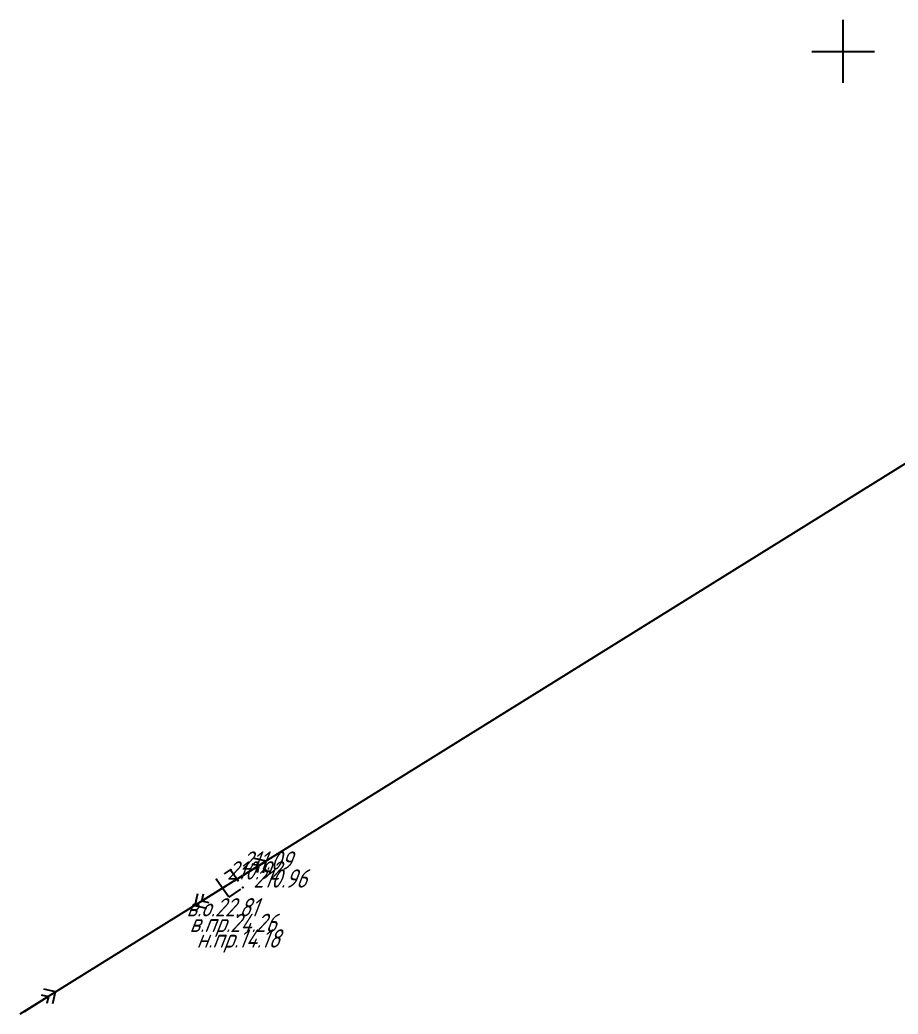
# Model space of a CAD drawing. Header units: millimetres. Extents: x -698 to 8131, y -704 to 4503.
# Drawn here: x 2348.9 to 2516.4, y 2877.2 to 3066.8 of the extents above; entities that cross this region are included whole.
import ezdxf

# ---------------------------------------------------------------- set-up
doc = ezdxf.new("R2010")
doc.units = ezdxf.units.MM
doc.linetypes.add('CONTI', pattern=[0])
for name, color, linetype in [('NAD_MDEFAULT', 7, 'CONTI'), ('PI_OTDEFAULT', 172, 'CONTI'), ('PI_TTDEFAULT', 5, 'CONTI'), ('SETKR', 2, 'CONTI'), ('SIT_LDEFAULT', 7, 'CONTI')]:
    doc.layers.add(name, color=color, linetype=linetype)
doc.styles.add('eskd', font='isocpeui.ttf', dxfattribs={"width": 1.2})

# ---------------------------------------------------------------- blocks, each defined once
blk = doc.blocks.new('BL_333')
at = {"color": 0}
for p, q in [((0, -6), (0, 6)), ((-6, 0), (6, 0))]:
    blk.add_line(p, q, dxfattribs=at)

msp = doc.modelspace()

# ---------------------------------------------------------------- linework, layer by layer
at = {"layer": 'PI_TTDEFAULT', "color": 5}
for p in [(2389.15, 2904.77, 211.09), (2386.45, 2902.9, 210.92), (2391.46, 2901.36, 210.96)]:
    msp.add_point(p, dxfattribs=at)
at = {"layer": 'SIT_LDEFAULT', "color": 7}
for p, q in [((2593.03, 3029.01), (2389.1, 2902.18)), ((2395.89, 2906.4), (2393.69, 2906.92)), ((2387.99, 2903.96), (2389.12, 2904.74)), ((2389.12, 2904.75), (2390.61, 2902.59)), ((2389.95, 2902.71), (2395.89, 2906.4)), ((2393.16, 2905.88), (2394.53, 2905.56)), ((2394.53, 2905.56), (2394.21, 2904.18)), ((2395.38, 2904.2), (2395.89, 2906.4)), ((2388.79, 2899.51), (2386.52, 2902.8)), ((2389.1, 2902.18), (2348.95, 2877.23)), ((2388.25, 2901.65), (2382.31, 2897.96)), ((2391.04, 2901.07), (2388.79, 2899.51)), ((2382.82, 2900.16), (2382.31, 2897.96)), ((2383.66, 2898.8), (2383.99, 2900.18)), ((2382.31, 2897.96), (2384.51, 2897.44)), ((2385.04, 2898.48), (2383.66, 2898.8)), ((2355.74, 2881.45), (2353.54, 2881.97)), ((2349.8, 2877.76), (2355.74, 2881.45)), ((2353.01, 2880.93), (2354.39, 2880.61)), ((2354.39, 2880.61), (2354.06, 2879.23)), ((2355.23, 2879.25), (2355.74, 2881.45))]:
    msp.add_line(p, q, dxfattribs=at)

# ---------------------------------------------------------------- block references
at = {"layer": 'SETKR', "color": 82}
msp.add_blockref('BL_333', (2505.93, 3060.83), dxfattribs=at)

# ---------------------------------------------------------------- texts
at = {"layer": 'NAD_MDEFAULT', "color": 7, "style": 'eskd', "oblique": 10, "width": 0.8}
for s, p in [('в.о.22.81', (2380.7, 2895.85)), ('в.пр.24.26', (2381.28, 2892.88)), ('н.пр.14.18', (2382.63, 2889.9))]:
    msp.add_text(s, height=3.5, dxfattribs=at).set_placement(p)
at = {"layer": 'PI_OTDEFAULT', "color": 172, "style": 'eskd', "oblique": 10, "width": 0.8}
for s, p in [('211.09', (2391.15, 2904.77)), ('210.92', (2388.44, 2902.89)), ('210.96', (2393.45, 2901.35))]:
    msp.add_text(s, height=3.5, dxfattribs=at).set_placement(p)

doc.saveas('drawing.dxf')
